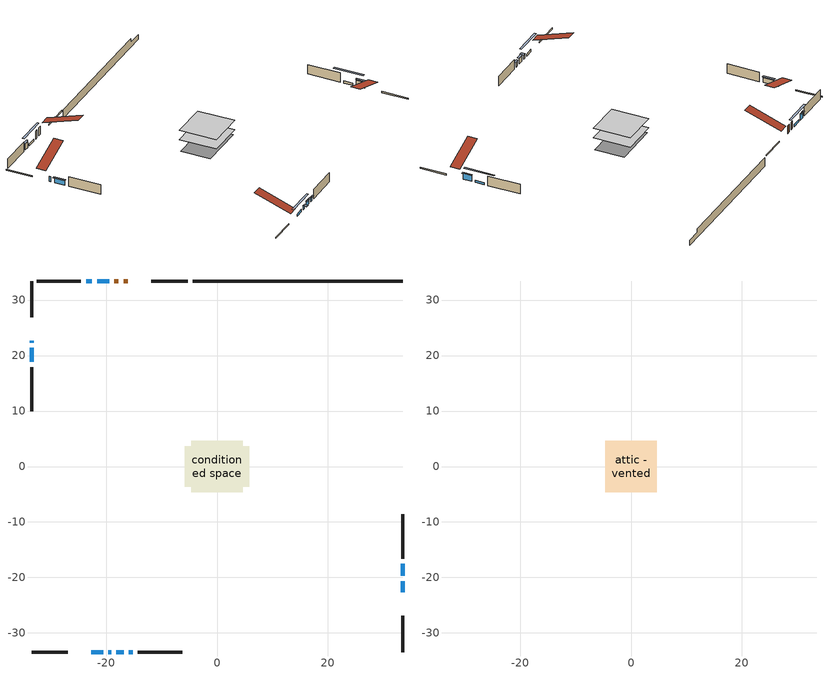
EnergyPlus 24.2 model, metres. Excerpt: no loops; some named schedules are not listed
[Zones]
conditioned space
 floor adiabatic (AdiabaticFloorConstruction): -4.6,-4.6 -4.6,4.6 4.6,4.6 4.6,-4.6 z0.76
 floor foundation (Slab1 construction): -5.79,-3.66 -5.79,3.66 5.79,3.66 5.79,-3.66 z-1.43
 wall outside (RimJoist1 construction): -5.3,33.43 -11.82,33.43 / -33.43,-33.43 -26.9,-33.43 / -33.43,33.43 -33.43,26.9 / 33.43,-33.43 33.43,-26.9 z0.76:1.06
 wall outside (AdiabaticWallConstruction 1): -16.04,33.43 -16.83,33.43 / -17.76,33.43 -18.5,33.43 z0.76:2.79
 wall outside (AdiabaticWallConstruction): -33.43,22.69 -33.43,22.31 z0.76:1.98; -19.42,33.43 -21.61,33.43 / -22.69,-33.43 -20.5,-33.43 / 33.43,-19.73 33.43,-17.54 z0.76:1.29; -19.57,-33.43 -19.06,-33.43 z0.76:1.65; 33.43,-22.68 33.43,-20.65 / -22.54,33.43 -23.58,33.43 z0.76:2.28; -18.13,-33.43 -16.81,-33.43 z0.76:2.08; -15.89,-33.43 -15.22,-33.43 z0.76:1.85; -33.43,21.38 -33.43,18.84 z0.76:2.03
 wall outside (Wall1 construction): -24.51,33.43 -32.5,33.43 / -14.29,-33.43 -6.31,-33.43 / -33.43,17.91 -33.43,9.93 / 33.43,-16.61 33.43,-8.62 z0.76:3.2
 wall foundation (FoundationWall1 construction): -4.37,33.43,-1.43 -4.37,33.43,0.76 29.65,33.43,0.76 29.65,33.43,-0.16 33.43,33.43,-0.16 33.43,33.43,-1.43
 window (WindowConstruction 5): -33.43,22.68 -33.43,22.31 z0.76:1.98
 window (WindowConstruction 8): -19.42,33.43 -21.61,33.43 z0.76:1.29
 window (WindowConstruction 9): -22.68,-33.43 -20.5,-33.43 z0.76:1.29
 window (WindowConstruction 6): -19.57,-33.43 -19.06,-33.43 z0.76:1.65
 window (WindowConstruction): 33.43,-22.68 33.43,-20.65 z0.76:2.28
 window (WindowConstruction 1): -22.54,33.43 -23.58,33.43 z0.76:2.28
 window (WindowConstruction 2): -18.13,-33.43 -16.81,-33.43 z0.76:2.08
 window (WindowConstruction 3): -15.88,-33.43 -15.22,-33.43 z0.76:1.85
 window (WindowConstruction 4): -33.43,21.38 -33.43,18.84 z0.76:2.03
 window (WindowConstruction 7): 33.43,-19.73 33.43,-17.54 z0.76:1.29
 door (Door): -16.04,33.43 -16.83,33.43 z0.76:2.79
 door (Door 1): -17.76,33.43 -18.49,33.43 z0.76:2.79
 ceiling adiabatic (AdiabaticFloorConstruction): 4.6,-4.6 4.6,4.6 -4.6,4.6 -4.6,-4.6 z0.76
attic - vented
 floor to conditioned space (Floor1 construction Reversed): -4.6,-4.6 -4.6,4.6 4.6,4.6 4.6,-4.6 z3.2
 roof outside (Roof1 construction): -15.11,33.43,3.2 -15.11,24.46,6.19 -12.75,24.46,6.19 -12.75,33.43,3.2; -23.61,-33.43,3.2 -23.61,-24.46,6.19 -25.98,-24.46,6.19 -25.98,-33.43,3.2; -33.43,23.61,3.2 -24.46,23.61,6.19 -24.46,25.98,6.19 -33.43,25.98,3.2; 33.43,-23.61,3.2 24.46,-23.61,6.19 24.46,-25.98,6.19 33.43,-25.98,3.2
shading: -24.25,33.43 -16.78,33.43 -16.78,33.84 -24.25,33.84 z3.93; -17.86,-33.43 -25.32,-33.43 -25.32,-33.84 -17.86,-33.84 z3.93; -18.91,-33.43 -19.72,-33.43 -19.72,-34.34 -18.91,-34.34 z1.8; 33.43,-20.45 33.43,-22.89 33.84,-22.89 33.84,-20.45 z2.49; -23.78,33.43 -22.34,33.43 -22.34,33.84 -23.78,33.84 z2.49; -16.61,-33.43 -18.33,-33.43 -18.33,-33.84 -16.61,-33.84 z2.28; -15.02,-33.43 -16.08,-33.43 -16.08,-33.84 -15.02,-33.84 z2.05; -33.43,18.64 -33.43,21.58 -33.84,21.58 -33.84,18.64 z2.23; 33.43,-14.9 33.43,-22.36 33.84,-22.36 33.84,-14.9 z3.93
[Building]
Building 1: Terrain=Suburbs
[Site:Location]
Erieau AUT_ON: Latitude {deg}=42.25; Longitude {deg}=-81.9; Time Zone {hr}=-5; Elevation {m}=178; Keep Site Location Information=Yes
[Site:GroundTemperature:Shallow]
5.2292, 3.30147, 3.1471, 4.0619, 7.73432, 11.3896, 14.5586, 16.5661, 16.7366, 15.1039, 12.0157, 8.47254
[Site:WaterMainsTemperature]
Calculation Method=Schedule; Temperature Schedule=mains temperature schedule
[Material] Roughness=Rough; Thermal Absorptance=0.9
Name | Thickness {m} | Conductivity {W/m-K} | Density {kg/m3} | Specific Heat {J/kg-K} | Solar Absorptance | Visible Absorptance
asphalt or fiberglass shingles | 0.00635 | 0.162714 | 1121.4 | 1465.45 | 0.4 | 0.4
ceiling stud and cavity | 0.1397 | 0.0798965 | 65.682 | 1177.47 | 0.7 | 0.7
concrete 4.0 in. | 0.1016 | 1.803125 | 2242.8 | 837.4 | 0.7 | 0.7
concrete 8.0 in. | 0.2032 | 1.803125 | 2242.8 | 837.4 | 0.7 | 0.7
door material | 0.04445 | 0.0451087 | 512.64 | 1214.23 | 0.7 | 0.7
door material 1 | 0.04445 | 0.327969 | 512.64 | 1214.23 | 0.7 | 0.7
floor covering | 0.0127 | 0.0433444 | 54.468 | 1339.84 | 0.6 | 0.6
floor rigid ins; wall rigid ins | 0.512978 | 0.029427 | 32.04 | 1214.23 | 0.7 | 0.7
floor stud and cavity | 0.1397 | 1.75129 | 37.0049 | 1207.88 | 0.7 | 0.7
furniture material conditioned space 1 | 0.1524 | 0.115458 | 640.8 | 1214.23 | 0.6 | 0.6
gypsum board | 0.0127 | 0.160291 | 801 | 837.4 | 0.6 | 0.6
osb sheathing 0.5 in. | 0.0127 | 0.115458 | 512.64 | 1214.23 | 0.7 | 0.7
osb sheathing 0.75 in. | 0.01905 | 0.115458 | 512.64 | 1214.23 | 0.7 | 0.7
osb sheathing 2.0 in. | 0.0508 | 0.115458 | 512.64 | 1214.23 | 0.7 | 0.7
rim joist stud and cavity | 0.0508 | 0.747799 | 125.044 | 1163.47 | 0.6 | 0.6
wall stud and cavity | 0.1397 | 0.0989258 | 139.0536 | 1170.24 | 0.7 | 0.7
wall stud and cavity 1 | 0.0889 | 0.380278 | 52.3479 | 1209.89 | 0.7 | 0.7
wall stud and cavity 2 | 0.0889 | 0.391764 | 83.0341 | 1211.67 | 0.7 | 0.7
wood siding | 0.0254 | 0.102417 | 544.68 | 1172.36 | 0.4 | 0.4
wood siding 1; wood siding 2; wood siding 3 | 0.0254 | 0.102417 | 544.68 | 1172.36 | 0.7 | 0.7
[WindowMaterial:SimpleGlazingSystem]
Name | U-Factor {W/m2-K} | Solar Heat Gain Coefficient
WindowMaterial | 2.97357 | 0.57
WindowMaterial 1 | 2.972433 | 0.57
WindowMaterial 2 | 2.912814 | 0.67
WindowMaterial 3 | 3.02126 | 0.49
WindowMaterial 4 | 1.92938 | 0.6
WindowMaterial 5 | 2.99685 | 0.59
WindowMaterial 6 | 2.66866 | 0.5
WindowMaterial 7 | 2.19682 | 0.47
WindowMaterial 8 | 2.24167 | 0.43
[Construction]
AdiabaticFloorConstruction: floor stud and cavity, floor rigid ins, osb sheathing 0.75 in., floor covering
AdiabaticWallConstruction: wood siding 2, wall rigid ins, wall stud and cavity 1, gypsum board
AdiabaticWallConstruction 1: wood siding 3, wall rigid ins, wall stud and cavity 1, gypsum board
Door: door material
Door 1: door material 1
Floor1 construction Reversed: gypsum board, ceiling stud and cavity
FoundationWall1 construction: concrete 8.0 in.
furniture construction conditioned space 1: furniture material conditioned space 1
PartitionWallConstruction: gypsum board, wall stud and cavity 2, gypsum board
RimJoist1 construction: wood siding 1, osb sheathing 2.0 in., rim joist stud and cavity
Roof1 construction: asphalt or fiberglass shingles
Slab1 construction: concrete 4.0 in.
Wall1 construction: wood siding, osb sheathing 0.5 in., wall stud and cavity, gypsum board
WindowConstruction: WindowMaterial
WindowConstruction 1: WindowMaterial 1
WindowConstruction 2: WindowMaterial 2
WindowConstruction 3: WindowMaterial 3
WindowConstruction 4: WindowMaterial 4
WindowConstruction 5; WindowConstruction 6: WindowMaterial 5
WindowConstruction 7: WindowMaterial 6
WindowConstruction 8: WindowMaterial 7
WindowConstruction 9: WindowMaterial 8
[Zone] Multiplier=1; Part of Total Floor Area=Yes
Name | Volume {m3}
attic - vented | 41.1059
conditioned space | 410.6
[Space]
Name | Zone | Volume {m3}
attic - vented 1 | attic - vented | 41.1059
conditioned space 1 | conditioned space | 410.6
[ZoneInfiltration:EffectiveLeakageArea]
infil attic - vented 1: Zone or Space=attic - vented 1; Schedule=Always On Discrete; Effective Air Leakage Area {cm2}=4067.04; Stack Coefficient=0.000207817; Wind Coefficient=9.74004e-06
[ZoneMixing]
whole house fan mix: Zone or Space=attic - vented; Schedule=Always On Continuous; Design Flow Rate Calculation Method=Flow/Zone; Design Flow Rate {m3/s}=0; Source Zone or Space=conditioned space
[SurfaceProperty:ExposedFoundationPerimeter]
Slab1: Exposed Perimeter Calculation Method=TotalExposedPerimeter; Total Exposed Perimeter {m}=37.796
[InternalMass] Zone or ZoneList=conditioned space; Space or SpaceList=conditioned space 1
Name | Construction | Surface Area {m2}
furniture mass conditioned space 1 | furniture construction conditioned space 1 | 67.7719
partition wall mass | PartitionWallConstruction | 169.43
[Lights]
interior lighting: Zone or ZoneList or Space or SpaceList=conditioned space 1; Schedule=interior lighting schedule; Design Level Calculation Method=LightingLevel; Lighting Level {W}=343.2; Return Air Fraction=0; Fraction Radiant=0.6; Fraction Visible=0.2; Fraction Replaceable=1
[People]
occupants: Zone or ZoneList or Space or SpaceList=conditioned space 1; Number of People Schedule=occupants schedule; Number of People Calculation Method=People; Number of People=3; Fraction Radiant=0.314171; Sensible Heat Fraction=0.56303; Activity Level Schedule=occupants activity schedule; Carbon Dioxide Generation Rate {m3/s-W}=0; Enable ASHRAE 55 Comfort Warnings=No; Mean Radiant Temperature Calculation Type=EnclosureAveraged
[ElectricEquipment] Zone or ZoneList or Space or SpaceList=conditioned space 1; Design Level Calculation Method=EquipmentLevel
Name | Schedule | Design Level {W} | Fraction Latent | Fraction Radiant | Fraction Lost
clothes dryer | clothes dryer schedule | 140.772 | 0.015 | 0.081 | 0.85
clothes washer | clothes washer schedule | 32.1985 | 0.03 | 0.162 | 0.7
cooking range | cooking range schedule | 215.147 | 0.08 | 0.432 | 0.2
dishwasher | dishwasher schedule | 66.8632 | 0.3 | 0.18 | 0.4
fridge | fridge schedule | 72.9452 | 0 | 0.6 | 0
mech vent bath fan 0 | mech vent bath fan 0 schedule | 50.2 | 0 | 0 | 1
mech vent house fan | mech vent house fan schedule | 0 | 0 | 0 | 1
mech vent house fan cfis | mech vent house fan cfis schedule | 0 | 0 | 0 | 0
misc plug loads | misc plug loads schedule | 494.7 | 0.045 | 0.513 | 0.1
whole house fan | Always On Discrete | 0 | 0 | 0 | 1
[OtherEquipment] Zone or ZoneList or Space or SpaceList=conditioned space 1; Design Level Calculation Method=EquipmentLevel
Name | Fuel Type | Schedule | Design Level {W} | Fraction Latent | Fraction Radiant | Fraction Lost
clothes dryer 1 | Electricity | clothes dryer schedule | 0 | 0.015 | 0.081 | 0.85
cooking range 1 | Electricity | cooking range schedule | 0 | 0.08 | 0.432 | 0.2
general water use latent | None | general water use schedule | 62.594 | 1 | 0 | 0
general water use sensible | None | general water use schedule | -61.6891 | 0 | 0.6 | 0
mech vent house fan latent load | None | Always On Discrete | 0 | 1 | 0 | 0
mech vent house fan sensible load | None | Always On Discrete | 0 | 0 | 0 | 0
water heater energy adjustment1 | NaturalGas | Always On Discrete | 0.01 | 0 | 0 | 1
[ZoneInfiltration:DesignFlowRate] Zone or ZoneList or Space or SpaceList=conditioned space 1; Schedule=Always On Discrete; Design Flow Rate Calculation Method=Flow/Zone; Design Flow Rate {m3/s}=0
infil flow; natural vent flow; whole house fan flow
[AvailabilityManager:Scheduled]
central ac and furnace airloop Availability Manager: Schedule=Always On Discrete
[Foundation:Kiva]
Foundation Kiva 1: Initial Indoor Air Temperature {C}=18; Wall Height Above Grade {m}=0.759988; Wall Depth Below Slab {m}=0.2032
[Foundation:Kiva:Settings]
Soil Conductivity {W/m-K}=0.849921; Soil Density {kg/m3}=1842.3; Soil Specific Heat {J/kg-K}=418.7; Ground Solar Absorptivity=0.9; Ground Thermal Absorptivity=0.9; Ground Surface Roughness {m}=0.03; Far-Field Width {m}=40; Deep-Ground Boundary Condition=ZeroFlux; Deep-Ground Depth {m}=40; Minimum Cell Dimension {m}=0.2; Maximum Cell Growth Coefficient=3; Simulation Timestep=Timestep
[Exterior:Lights]
exterior lighting: Schedule=exterior lighting schedule; Design Level {W}=75.6
[EnergyManagementSystem:GlobalVariable]
central_ac_and_furnace_airloop_Fan_RTF
infil_program_Qfan
infil_program_Qinf
natural_vent_program_Qnv
natural_vent_program_Qwhf
[EnergyManagementSystem:Sensor]
Name | Output:Variable or Output:Meter Index Key | Output:Variable or Output:Meter
airflow_gain | infil flow | Infiltration Sensible Heat Gain Energy
airflow_gain_1 | natural vent flow | Infiltration Sensible Heat Gain Energy
airflow_gain_2 | whole house fan flow | Infiltration Sensible Heat Gain Energy
airflow_loss | infil flow | Infiltration Sensible Heat Loss Energy
airflow_loss_1 | natural vent flow | Infiltration Sensible Heat Loss Energy
airflow_loss_2 | whole house fan flow | Infiltration Sensible Heat Loss Energy
clg_load_cond |  | Cooling:EnergyTransfer:Zone:CONDITIONED SPACE
clg_sp_s; clg_sp_s_1 | cooling setpoint | Schedule Value
clothes_dryer_exhaust_0_sch_s | clothes dryer exhaust 0 schedule | Schedule Value
cool_season | cooling season schedule | Schedule Value
htg_load_cond |  | Heating:EnergyTransfer:Zone:CONDITIONED SPACE
htg_sp_s; htg_sp_s_1 | heating setpoint | Schedule Value
ig_ee_conv | clothes dryer | Electric Equipment Convective Heating Energy
ig_ee_conv_2 | cooking range | Electric Equipment Convective Heating Energy
ig_ee_conv_4 | fridge | Electric Equipment Convective Heating Energy
ig_ee_conv_5 | misc plug loads | Electric Equipment Convective Heating Energy
ig_ee_conv_6 | whole house fan | Electric Equipment Convective Heating Energy
ig_ee_rad | clothes dryer | Electric Equipment Radiant Heating Energy
ig_ee_rad_2 | cooking range | Electric Equipment Radiant Heating Energy
ig_ee_rad_4 | fridge | Electric Equipment Radiant Heating Energy
ig_ee_rad_5 | misc plug loads | Electric Equipment Radiant Heating Energy
ig_ee_rad_6 | whole house fan | Electric Equipment Radiant Heating Energy
ig_lgt_conv | interior lighting | Lights Convective Heating Energy
ig_lgt_rad | interior lighting | Lights Radiant Heating Energy
ig_lgt_vis | interior lighting | Lights Visible Radiation Heating Energy
ig_oe_conv | clothes dryer 1 | Other Equipment Convective Heating Energy
ig_oe_conv_1 | cooking range 1 | Other Equipment Convective Heating Energy
ig_oe_conv_2 | general water use latent | Other Equipment Convective Heating Energy
ig_oe_conv_3 | general water use sensible | Other Equipment Convective Heating Energy
ig_oe_conv_4 | water heater energy adjustment1 | Other Equipment Convective Heating Energy
ig_oe_rad | clothes dryer 1 | Other Equipment Radiant Heating Energy
ig_oe_rad_1 | cooking range 1 | Other Equipment Radiant Heating Energy
ig_oe_rad_2 | general water use latent | Other Equipment Radiant Heating Energy
ig_oe_rad_3 | general water use sensible | Other Equipment Radiant Heating Energy
ig_oe_rad_4 | water heater energy adjustment1 | Other Equipment Radiant Heating Energy
ig_ppl_conv | occupants | People Convective Heating Energy
ig_ppl_rad | occupants | People Radiant Heating Energy
im_conv | furniture mass conditioned space 1 | Surface Inside Face Convection Heat Gain Energy
im_conv_1 | partition wall mass | Surface Inside Face Convection Heat Gain Energy
im_ig | furniture mass conditioned space 1 | Surface Inside Face Internal Gains Radiation Heat Gain Energy
im_ig_1 | partition wall mass | Surface Inside Face Internal Gains Radiation Heat Gain Energy
im_lgt | furniture mass conditioned space 1 | Surface Inside Face Lights Radiation Heat Gain Energy
im_lgt_1 | partition wall mass | Surface Inside Face Lights Radiation Heat Gain Energy
im_sol | furniture mass conditioned space 1 | Surface Inside Face Solar Radiation Heat Gain Energy
im_sol_1 | partition wall mass | Surface Inside Face Solar Radiation Heat Gain Energy
im_surf | furniture mass conditioned space 1 | Surface Inside Face Net Surface Thermal Radiation Heat Gain Energy
im_surf_1 | partition wall mass | Surface Inside Face Net Surface Thermal Radiation Heat Gain Energy
mech_vent_bath_fan_0_sch_s | mech vent bath fan 0 schedule | Schedule Value
mv_conv | mech vent bath fan 0 | Electric Equipment Convective Heating Energy
mv_conv_1 | mech vent house fan | Electric Equipment Convective Heating Energy
mv_conv_2 | mech vent house fan cfis | Electric Equipment Convective Heating Energy
mv_conv_3 | mech vent house fan latent load | Other Equipment Convective Heating Energy
mv_conv_4 | mech vent house fan sensible load | Other Equipment Convective Heating Energy
mv_rad | mech vent bath fan 0 | Electric Equipment Radiant Heating Energy
mv_rad_1 | mech vent house fan | Electric Equipment Radiant Heating Energy
mv_rad_2 | mech vent house fan cfis | Electric Equipment Radiant Heating Energy
mv_rad_3 | mech vent house fan latent load | Other Equipment Radiant Heating Energy
mv_rad_4 | mech vent house fan sensible load | Other Equipment Radiant Heating Energy
natural_vent_s | natural vent schedule | Schedule Value
out_pb_s |  | Site Outdoor Air Barometric Pressure
out_wt_s |  | Site Outdoor Air Humidity Ratio
site_vw_s |  | Site Wind Speed
ss_back_out | Window1 | Surface Window Shortwave from Zone Back Out Window Heat Transfer Rate
ss_back_out_1 | Window11 | Surface Window Shortwave from Zone Back Out Window Heat Transfer Rate
ss_back_out_2 | Window13 | Surface Window Shortwave from Zone Back Out Window Heat Transfer Rate
ss_back_out_3 | Window2 | Surface Window Shortwave from Zone Back Out Window Heat Transfer Rate
ss_back_out_4 | Window3 | Surface Window Shortwave from Zone Back Out Window Heat Transfer Rate
ss_back_out_5 | Window5 | Surface Window Shortwave from Zone Back Out Window Heat Transfer Rate
ss_back_out_6 | Window6 | Surface Window Shortwave from Zone Back Out Window Heat Transfer Rate
ss_back_out_7 | Window7 | Surface Window Shortwave from Zone Back Out Window Heat Transfer Rate
ss_back_out_8 | Window8 | Surface Window Shortwave from Zone Back Out Window Heat Transfer Rate
ss_back_out_9 | Window9 | Surface Window Shortwave from Zone Back Out Window Heat Transfer Rate
ss_conv | Door1 | Surface Inside Face Convection Heat Gain Energy
ss_conv_1 | Door2 | Surface Inside Face Convection Heat Gain Energy
ss_conv_10 | Window8 | Surface Inside Face Convection Heat Gain Energy
ss_conv_11 | Window9 | Surface Inside Face Convection Heat Gain Energy
ss_conv_2 | Window1 | Surface Inside Face Convection Heat Gain Energy
ss_conv_3 | Window11 | Surface Inside Face Convection Heat Gain Energy
ss_conv_4 | Window13 | Surface Inside Face Convection Heat Gain Energy
ss_conv_5 | Window2 | Surface Inside Face Convection Heat Gain Energy
ss_conv_6 | Window3 | Surface Inside Face Convection Heat Gain Energy
ss_conv_7 | Window5 | Surface Inside Face Convection Heat Gain Energy
ss_conv_8 | Window6 | Surface Inside Face Convection Heat Gain Energy
ss_conv_9 | Window7 | Surface Inside Face Convection Heat Gain Energy
ss_ig | Door1 | Surface Inside Face Internal Gains Radiation Heat Gain Energy
ss_ig_1 | Door2 | Surface Inside Face Internal Gains Radiation Heat Gain Energy
ss_ig_10 | Window8 | Surface Inside Face Internal Gains Radiation Heat Gain Energy
ss_ig_11 | Window9 | Surface Inside Face Internal Gains Radiation Heat Gain Energy
ss_ig_2 | Window1 | Surface Inside Face Internal Gains Radiation Heat Gain Energy
ss_ig_3 | Window11 | Surface Inside Face Internal Gains Radiation Heat Gain Energy
ss_ig_4 | Window13 | Surface Inside Face Internal Gains Radiation Heat Gain Energy
ss_ig_5 | Window2 | Surface Inside Face Internal Gains Radiation Heat Gain Energy
ss_ig_6 | Window3 | Surface Inside Face Internal Gains Radiation Heat Gain Energy
ss_ig_7 | Window5 | Surface Inside Face Internal Gains Radiation Heat Gain Energy
ss_ig_8 | Window6 | Surface Inside Face Internal Gains Radiation Heat Gain Energy
ss_ig_9 | Window7 | Surface Inside Face Internal Gains Radiation Heat Gain Energy
ss_lgt | Door1 | Surface Inside Face Lights Radiation Heat Gain Energy
ss_lgt_1 | Door2 | Surface Inside Face Lights Radiation Heat Gain Energy
ss_sol | Door1 | Surface Inside Face Solar Radiation Heat Gain Energy
ss_sol_1 | Door2 | Surface Inside Face Solar Radiation Heat Gain Energy
ss_surf | Door1 | Surface Inside Face Net Surface Thermal Radiation Heat Gain Energy
ss_surf_1 | Door2 | Surface Inside Face Net Surface Thermal Radiation Heat Gain Energy
ss_surf_10 | Window8 | Surface Inside Face Net Surface Thermal Radiation Heat Gain Energy
ss_surf_11 | Window9 | Surface Inside Face Net Surface Thermal Radiation Heat Gain Energy
ss_surf_2 | Window1 | Surface Inside Face Net Surface Thermal Radiation Heat Gain Energy
ss_surf_3 | Window11 | Surface Inside Face Net Surface Thermal Radiation Heat Gain Energy
ss_surf_4 | Window13 | Surface Inside Face Net Surface Thermal Radiation Heat Gain Energy
ss_surf_5 | Window2 | Surface Inside Face Net Surface Thermal Radiation Heat Gain Energy
ss_surf_6 | Window3 | Surface Inside Face Net Surface Thermal Radiation Heat Gain Energy
ss_surf_7 | Window5 | Surface Inside Face Net Surface Thermal Radiation Heat Gain Energy
ss_surf_8 | Window6 | Surface Inside Face Net Surface Thermal Radiation Heat Gain Energy
ss_surf_9 | Window7 | Surface Inside Face Net Surface Thermal Radiation Heat Gain Energy
ss_trans_in | Window1 | Surface Window Transmitted Solar Radiation Rate
ss_trans_in_1 | Window11 | Surface Window Transmitted Solar Radiation Rate
ss_trans_in_2 | Window13 | Surface Window Transmitted Solar Radiation Rate
ss_trans_in_3 | Window2 | Surface Window Transmitted Solar Radiation Rate
ss_trans_in_4 | Window3 | Surface Window Transmitted Solar Radiation Rate
ss_trans_in_5 | Window5 | Surface Window Transmitted Solar Radiation Rate
ss_trans_in_6 | Window6 | Surface Window Transmitted Solar Radiation Rate
ss_trans_in_7 | Window7 | Surface Window Transmitted Solar Radiation Rate
ss_trans_in_8 | Window8 | Surface Window Transmitted Solar Radiation Rate
ss_trans_in_9 | Window9 | Surface Window Transmitted Solar Radiation Rate
ss_trans_out | Window1 | Surface Inside Face Initial Transmitted Diffuse Transmitted Out Window Solar Radiation Rate
ss_trans_out_1 | Window11 | Surface Inside Face Initial Transmitted Diffuse Transmitted Out Window Solar Radiation Rate
ss_trans_out_2 | Window13 | Surface Inside Face Initial Transmitted Diffuse Transmitted Out Window Solar Radiation Rate
ss_trans_out_3 | Window2 | Surface Inside Face Initial Transmitted Diffuse Transmitted Out Window Solar Radiation Rate
ss_trans_out_4 | Window3 | Surface Inside Face Initial Transmitted Diffuse Transmitted Out Window Solar Radiation Rate
ss_trans_out_5 | Window5 | Surface Inside Face Initial Transmitted Diffuse Transmitted Out Window Solar Radiation Rate
ss_trans_out_6 | Window6 | Surface Inside Face Initial Transmitted Diffuse Transmitted Out Window Solar Radiation Rate
ss_trans_out_7 | Window7 | Surface Inside Face Initial Transmitted Diffuse Transmitted Out Window Solar Radiation Rate
ss_trans_out_8 | Window8 | Surface Inside Face Initial Transmitted Diffuse Transmitted Out Window Solar Radiation Rate
ss_trans_out_9 | Window9 | Surface Inside Face Initial Transmitted Diffuse Transmitted Out Window Solar Radiation Rate
s_conv | Floor1 | Surface Inside Face Convection Heat Gain Energy
s_conv_1 | FoundationWall1 | Surface Inside Face Convection Heat Gain Energy
s_conv_10 | Wall1:180 | Surface Inside Face Convection Heat Gain Energy
s_conv_11 | Wall1:270 | Surface Inside Face Convection Heat Gain Energy
s_conv_12 | Wall1:90 | Surface Inside Face Convection Heat Gain Energy
s_conv_2 | inferred conditioned ceiling | Surface Inside Face Convection Heat Gain Energy
s_conv_3 | inferred conditioned floor | Surface Inside Face Convection Heat Gain Energy
s_conv_4 | RimJoist1:0 | Surface Inside Face Convection Heat Gain Energy
s_conv_5 | RimJoist1:180 | Surface Inside Face Convection Heat Gain Energy
s_conv_6 | RimJoist1:270 | Surface Inside Face Convection Heat Gain Energy
s_conv_7 | RimJoist1:90 | Surface Inside Face Convection Heat Gain Energy
s_conv_8 | Slab1 | Surface Inside Face Convection Heat Gain Energy
s_conv_9 | Wall1:0 | Surface Inside Face Convection Heat Gain Energy
s_ig | Floor1 | Surface Inside Face Internal Gains Radiation Heat Gain Energy
s_ig_1 | FoundationWall1 | Surface Inside Face Internal Gains Radiation Heat Gain Energy
s_ig_10 | Wall1:180 | Surface Inside Face Internal Gains Radiation Heat Gain Energy
s_ig_11 | Wall1:270 | Surface Inside Face Internal Gains Radiation Heat Gain Energy
s_ig_12 | Wall1:90 | Surface Inside Face Internal Gains Radiation Heat Gain Energy
s_ig_2 | inferred conditioned ceiling | Surface Inside Face Internal Gains Radiation Heat Gain Energy
s_ig_3 | inferred conditioned floor | Surface Inside Face Internal Gains Radiation Heat Gain Energy
s_ig_4 | RimJoist1:0 | Surface Inside Face Internal Gains Radiation Heat Gain Energy
s_ig_5 | RimJoist1:180 | Surface Inside Face Internal Gains Radiation Heat Gain Energy
s_ig_6 | RimJoist1:270 | Surface Inside Face Internal Gains Radiation Heat Gain Energy
s_ig_7 | RimJoist1:90 | Surface Inside Face Internal Gains Radiation Heat Gain Energy
s_ig_8 | Slab1 | Surface Inside Face Internal Gains Radiation Heat Gain Energy
s_ig_9 | Wall1:0 | Surface Inside Face Internal Gains Radiation Heat Gain Energy
s_lgt | Floor1 | Surface Inside Face Lights Radiation Heat Gain Energy
s_lgt_1 | FoundationWall1 | Surface Inside Face Lights Radiation Heat Gain Energy
s_lgt_10 | Wall1:180 | Surface Inside Face Lights Radiation Heat Gain Energy
s_lgt_11 | Wall1:270 | Surface Inside Face Lights Radiation Heat Gain Energy
s_lgt_12 | Wall1:90 | Surface Inside Face Lights Radiation Heat Gain Energy
s_lgt_2 | inferred conditioned ceiling | Surface Inside Face Lights Radiation Heat Gain Energy
s_lgt_3 | inferred conditioned floor | Surface Inside Face Lights Radiation Heat Gain Energy
s_lgt_4 | RimJoist1:0 | Surface Inside Face Lights Radiation Heat Gain Energy
s_lgt_5 | RimJoist1:180 | Surface Inside Face Lights Radiation Heat Gain Energy
s_lgt_6 | RimJoist1:270 | Surface Inside Face Lights Radiation Heat Gain Energy
s_lgt_7 | RimJoist1:90 | Surface Inside Face Lights Radiation Heat Gain Energy
s_lgt_8 | Slab1 | Surface Inside Face Lights Radiation Heat Gain Energy
